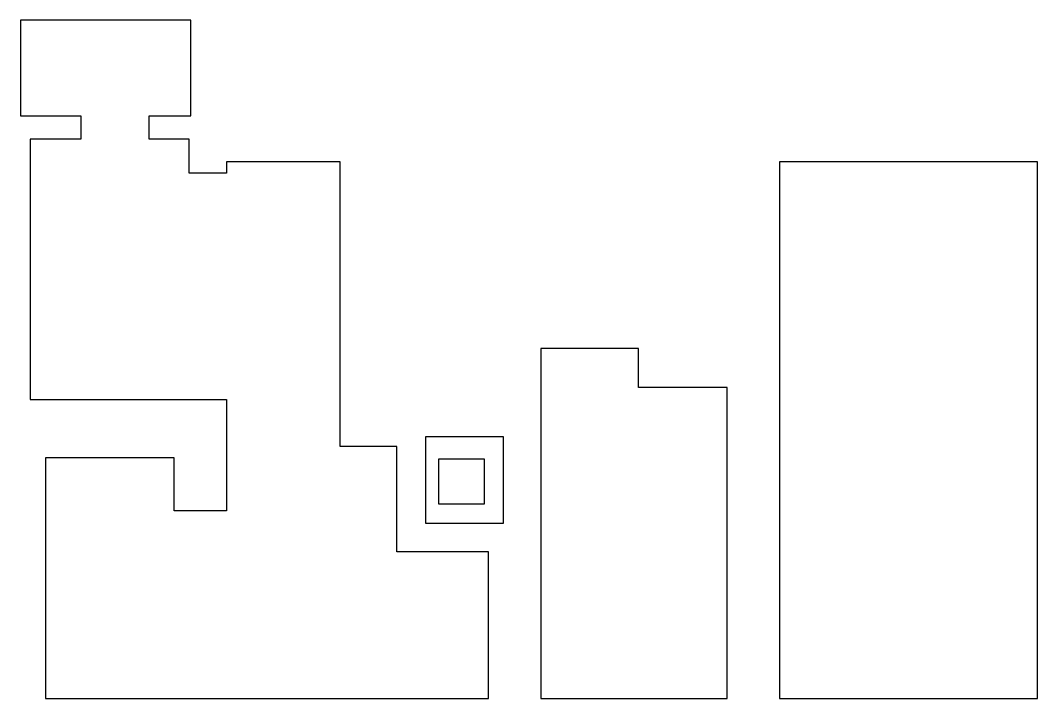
# Model space of a CAD drawing. Header units: metres. Extents: x 12022 to 25452, y 1850 to 10810.
import ezdxf

# ---------------------------------------------------------------- set-up
doc = ezdxf.new("R2010")
doc.units = ezdxf.units.M
doc.layers.add('AREE LEONARDO', color=5, linetype='Continuous')

msp = doc.modelspace()

# ---------------------------------------------------------------- linework, layer by layer
at = {"layer": 'AREE LEONARDO', "color": 5}
for points in [[(12152, 9240), (12152, 5800), (14742, 5800), (14742, 4330), (14052, 4330), (14052, 5030), (12352, 5030), (12352, 1850), (18202, 1850), (18202, 3790), (16992, 3790), (16992, 5180), (16242, 5180), (16242, 8940), (14742, 8940), (14742, 8789), (14252, 8789), (14252, 9240), (13722, 9240), (13722, 9550), (14272, 9550), (14272, 10810), (12022, 10810), (12022, 9550), (12822, 9550), (12822, 9240), (12152, 9240)], [(22042, 8940), (22042, 1850), (25452, 1850), (25452, 8940), (22042, 8940)], [(18892, 1850), (21352, 1850), (21352, 5961), (20181, 5961), (20181, 6473), (18944, 6473), (18892, 6473), (18892, 1850)], [(17372, 5310), (17372, 4170), (18402, 4170), (18402, 5310), (17372, 5310)]]:
    msp.add_lwpolyline(points, close=True, dxfattribs=at)
at = {"layer": 'AREE LEONARDO', "color": 1}
msp.add_lwpolyline([(17545, 5017), (18145, 5017), (18145, 4417), (17545, 4417)], close=True, dxfattribs=at)

doc.saveas('drawing.dxf')
